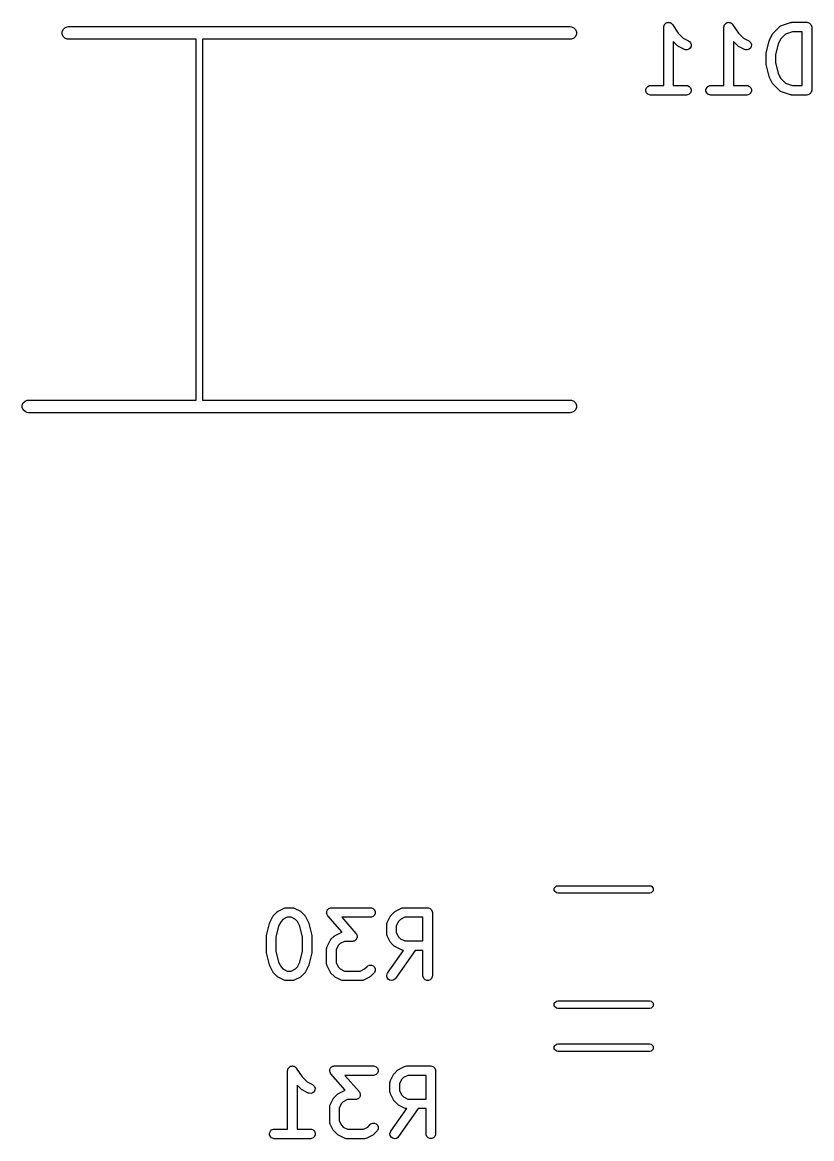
# Model space of a CAD drawing. Header units: inches. Extents: x 1.47 to 5.17, y -6.85 to -1.2.
# Drawn here: x 4.677 to 5.169, y -4.981 to -4.287 of the extents above; entities that cross this region are included whole.
import ezdxf

# ---------------------------------------------------------------- set-up
doc = ezdxf.new("R2010")
doc.units = ezdxf.units.IN
doc.header["$MEASUREMENT"] = 0
doc.layers.add('B.Silkscreen', color=31, linetype='CONTINUOUS', true_color=0xe8b2a7)

msp = doc.modelspace()

# ---------------------------------------------------------------- linework, layer by layer
at = {"layer": 'B.Silkscreen', "linetype": 'CONTINUOUS'}
for p, q in [((5.07759, -4.28747), (5.07783, -4.28731)), ((5.07783, -4.28731), (5.07804, -4.2871)), ((5.07804, -4.2871), (5.07831, -4.28699)), ((5.07831, -4.28699), (5.07855, -4.28683)), ((5.07855, -4.28683), (5.07883, -4.28677)), ((5.07883, -4.28677), (5.0791, -4.28666)), ((5.0791, -4.28666), (5.07939, -4.28666)), ((5.07939, -4.28666), (5.07968, -4.28661)), ((5.07968, -4.28661), (5.07996, -4.28666)), ((5.07996, -4.28666), (5.08025, -4.28666)), ((5.08025, -4.28666), (5.08052, -4.28678)), ((5.08052, -4.28678), (5.08081, -4.28683)), ((5.08081, -4.28683), (5.08105, -4.28699)), ((5.08105, -4.28699), (5.08132, -4.2871)), ((5.08132, -4.2871), (5.08152, -4.28731)), ((5.08152, -4.28731), (5.08177, -4.28747)), ((5.11509, -4.28747), (5.11533, -4.28731)), ((5.11533, -4.28731), (5.11553, -4.2871)), ((5.11553, -4.2871), (5.1158, -4.28699)), ((5.1158, -4.28699), (5.11605, -4.28683)), ((5.11605, -4.28683), (5.11633, -4.28677)), ((5.11633, -4.28677), (5.1166, -4.28666)), ((5.1166, -4.28666), (5.11689, -4.28666)), ((5.11689, -4.28666), (5.11718, -4.28661)), ((5.11718, -4.28661), (5.11746, -4.28666)), ((5.11746, -4.28666), (5.11775, -4.28666)), ((5.11775, -4.28666), (5.11802, -4.28678)), ((5.11802, -4.28678), (5.11831, -4.28683)), ((5.11831, -4.28683), (5.11855, -4.28699)), ((5.11855, -4.28699), (5.11881, -4.2871)), ((5.11881, -4.2871), (5.11902, -4.28731)), ((5.11902, -4.28731), (5.11926, -4.28747)), ((5.14998, -4.28863), (5.15561, -4.28676)), ((5.15561, -4.28676), (5.15589, -4.28669)), ((5.15589, -4.28669), (5.15597, -4.28666)), ((5.15597, -4.28666), (5.15607, -4.28665)), ((5.15607, -4.28665), (5.15617, -4.28663)), ((5.15617, -4.28663), (5.15625, -4.28664)), ((5.15625, -4.28664), (5.15654, -4.28661)), ((5.15654, -4.28661), (5.16592, -4.28661)), ((5.16592, -4.28661), (5.16649, -4.28666)), ((5.16649, -4.28666), (5.16756, -4.2871)), ((5.16756, -4.2871), (5.16837, -4.28792)), ((4.70204, -4.29246), (4.70263, -4.29104)), ((4.70204, -4.294), (4.70204, -4.29246)), ((4.70263, -4.29542), (4.70204, -4.294)), ((4.70263, -4.29104), (4.70372, -4.28995)), ((4.70372, -4.28995), (4.70514, -4.28937)), ((4.70514, -4.28937), (4.70591, -4.28929)), ((4.70591, -4.28929), (5.0185, -4.28929)), ((5.0185, -4.28929), (5.01927, -4.28937)), ((5.01927, -4.28937), (5.02069, -4.28995)), ((5.02069, -4.28995), (5.02178, -4.29104)), ((5.02178, -4.29104), (5.02237, -4.29246)), ((5.02237, -4.294), (5.02178, -4.29542)), ((5.02237, -4.29246), (5.02237, -4.294)), ((5.07672, -4.28956), (5.07673, -4.28955)), ((5.07672, -4.32598), (5.07672, -4.28956)), ((5.07672, -4.28956), (5.07672, -4.28956)), ((5.07672, -4.28956), (5.07672, -4.28956)), ((5.07673, -4.28955), (5.07678, -4.28898)), ((5.07678, -4.28898), (5.07689, -4.28871)), ((5.07689, -4.28871), (5.07695, -4.28843)), ((5.07695, -4.28843), (5.07711, -4.28819)), ((5.07711, -4.28819), (5.07722, -4.28792)), ((5.07722, -4.28792), (5.07743, -4.28771)), ((5.07743, -4.28771), (5.07759, -4.28747)), ((5.08177, -4.28747), (5.08213, -4.28792)), ((5.08213, -4.28792), (5.08213, -4.28792)), ((5.08213, -4.28792), (5.08213, -4.28792)), ((5.08213, -4.28792), (5.08213, -4.28792)), ((5.08213, -4.28792), (5.08572, -4.2933)), ((5.08572, -4.2933), (5.08893, -4.29651)), ((5.11422, -4.28955), (5.11428, -4.28898)), ((5.11422, -4.28956), (5.11422, -4.28955)), ((5.11422, -4.32598), (5.11422, -4.28956)), ((5.11422, -4.28956), (5.11422, -4.28956)), ((5.11422, -4.28956), (5.11422, -4.28956)), ((5.11428, -4.28898), (5.11439, -4.28871)), ((5.11439, -4.28871), (5.11445, -4.28843)), ((5.11445, -4.28843), (5.11461, -4.28819)), ((5.11461, -4.28819), (5.11472, -4.28792)), ((5.11472, -4.28792), (5.11492, -4.28771)), ((5.11492, -4.28771), (5.11509, -4.28747)), ((5.11926, -4.28747), (5.11963, -4.28792)), ((5.11963, -4.28792), (5.11963, -4.28792)), ((5.11963, -4.28792), (5.11963, -4.28792)), ((5.11963, -4.28792), (5.11963, -4.28792)), ((5.11963, -4.28792), (5.12322, -4.2933)), ((5.12322, -4.2933), (5.12642, -4.29651)), ((5.14265, -4.29761), (5.14453, -4.29386)), ((5.14453, -4.29386), (5.14468, -4.29362)), ((5.14468, -4.29362), (5.14471, -4.29354)), ((5.14471, -4.29354), (5.14478, -4.29346)), ((5.14478, -4.29346), (5.14484, -4.29337)), ((5.14484, -4.29337), (5.1449, -4.29332)), ((5.1449, -4.29332), (5.14508, -4.2931)), ((5.14508, -4.2931), (5.14883, -4.28935)), ((5.14883, -4.28935), (5.14928, -4.28898)), ((5.14928, -4.28898), (5.14938, -4.28894)), ((5.14938, -4.28894), (5.14946, -4.28887)), ((5.14946, -4.28887), (5.14998, -4.28863)), ((5.15251, -4.29402), (5.1496, -4.29693)), ((5.15702, -4.29251), (5.15251, -4.29402)), ((5.16296, -4.29251), (5.15702, -4.29251)), ((5.16296, -4.32598), (5.16296, -4.29251)), ((5.16837, -4.28792), (5.16881, -4.28898)), ((5.16881, -4.28898), (5.16887, -4.28956)), ((5.16887, -4.28956), (5.16887, -4.32893)), ((4.70372, -4.2965), (4.70263, -4.29542)), ((4.70514, -4.29709), (4.70372, -4.2965)), ((4.70591, -4.29717), (4.70514, -4.29709)), ((4.78543, -4.29717), (4.70591, -4.29717)), ((4.78543, -4.52173), (4.78543, -4.29717)), ((5.0185, -4.29717), (4.78937, -4.29717)), ((4.78937, -4.29717), (4.78937, -4.52173)), ((5.01927, -4.29709), (5.0185, -4.29717)), ((5.02069, -4.2965), (5.01927, -4.29709)), ((5.02178, -4.29542), (5.02069, -4.2965)), ((5.08509, -4.30102), (5.08263, -4.29856)), ((5.08263, -4.29856), (5.08263, -4.32598)), ((5.08532, -4.30121), (5.08509, -4.30102)), ((5.08537, -4.30127), (5.08532, -4.30121)), ((5.08545, -4.30132), (5.08537, -4.30127)), ((5.08893, -4.29651), (5.09225, -4.29817)), ((5.09225, -4.29817), (5.09274, -4.29848)), ((5.09274, -4.29848), (5.09349, -4.29935)), ((5.09349, -4.29935), (5.09386, -4.30044)), ((5.09386, -4.30044), (5.09377, -4.30159)), ((5.12258, -4.30102), (5.12013, -4.29856)), ((5.12013, -4.29856), (5.12013, -4.32598)), ((5.12281, -4.30121), (5.12258, -4.30102)), ((5.12286, -4.30127), (5.12281, -4.30121)), ((5.12295, -4.30132), (5.12286, -4.30127)), ((5.12642, -4.29651), (5.12974, -4.29817)), ((5.12974, -4.29817), (5.13023, -4.29848)), ((5.13023, -4.29848), (5.13099, -4.29935)), ((5.13099, -4.29935), (5.13135, -4.30044)), ((5.13135, -4.30044), (5.13127, -4.30159)), ((5.14055, -4.30572), (5.14243, -4.29822)), ((5.14243, -4.29822), (5.14244, -4.29817)), ((5.14244, -4.29817), (5.14245, -4.29815)), ((5.14245, -4.29815), (5.14254, -4.29791)), ((5.14254, -4.29791), (5.14262, -4.29767)), ((5.14262, -4.29767), (5.14264, -4.29766)), ((5.14264, -4.29766), (5.14265, -4.29761)), ((5.14808, -4.29996), (5.14637, -4.3068)), ((5.1496, -4.29693), (5.14808, -4.29996)), ((5.08554, -4.30139), (5.08545, -4.30132)), ((5.08561, -4.30142), (5.08554, -4.30139)), ((5.08586, -4.30157), (5.08561, -4.30142)), ((5.08961, -4.30345), (5.08586, -4.30157)), ((5.09015, -4.30366), (5.08961, -4.30345)), ((5.0913, -4.30374), (5.09015, -4.30366)), ((5.09239, -4.30337), (5.0913, -4.30374)), ((5.09326, -4.30262), (5.09239, -4.30337)), ((5.09377, -4.30159), (5.09326, -4.30262)), ((5.12303, -4.30139), (5.12295, -4.30132)), ((5.1231, -4.30142), (5.12303, -4.30139)), ((5.12335, -4.30157), (5.1231, -4.30142)), ((5.1271, -4.30345), (5.12335, -4.30157)), ((5.12764, -4.30366), (5.1271, -4.30345)), ((5.12879, -4.30374), (5.12764, -4.30366)), ((5.12988, -4.30337), (5.12879, -4.30374)), ((5.13075, -4.30262), (5.12988, -4.30337)), ((5.13127, -4.30159), (5.13075, -4.30262)), ((5.14047, -4.30629), (5.1405, -4.30607)), ((5.14048, -4.30633), (5.14047, -4.30629)), ((5.14047, -4.30643), (5.14048, -4.30633)), ((5.14047, -4.31206), (5.14047, -4.30643)), ((5.1405, -4.30607), (5.14052, -4.30586)), ((5.14052, -4.30586), (5.14054, -4.30582)), ((5.14054, -4.30582), (5.14055, -4.30572)), ((5.14637, -4.3068), (5.14637, -4.31169)), ((5.14048, -4.31216), (5.14047, -4.31206)), ((5.14047, -4.3122), (5.14048, -4.31216)), ((5.1405, -4.31242), (5.14047, -4.3122)), ((5.14052, -4.31263), (5.1405, -4.31242)), ((5.14054, -4.31267), (5.14052, -4.31263)), ((5.14055, -4.31277), (5.14054, -4.31267)), ((5.14243, -4.32027), (5.14055, -4.31277)), ((5.14637, -4.31169), (5.14808, -4.31853)), ((5.14244, -4.32031), (5.14243, -4.32027)), ((5.14245, -4.32034), (5.14244, -4.32031)), ((5.14254, -4.32058), (5.14245, -4.32034)), ((5.14262, -4.32082), (5.14254, -4.32058)), ((5.14264, -4.32083), (5.14262, -4.32082)), ((5.14265, -4.32088), (5.14264, -4.32083)), ((5.14453, -4.32463), (5.14265, -4.32088)), ((5.14808, -4.31853), (5.1496, -4.32156)), ((5.1496, -4.32156), (5.15251, -4.32447)), ((5.06553, -4.32835), (5.06597, -4.32729)), ((5.06553, -4.32951), (5.06553, -4.32835)), ((5.06597, -4.32729), (5.06679, -4.32647)), ((5.06679, -4.32647), (5.06785, -4.32603)), ((5.06785, -4.32603), (5.06843, -4.32598)), ((5.06843, -4.32598), (5.07672, -4.32598)), ((5.08263, -4.32598), (5.09093, -4.32598)), ((5.09093, -4.32598), (5.0915, -4.32603)), ((5.0915, -4.32603), (5.09257, -4.32647)), ((5.09257, -4.32647), (5.09338, -4.32729)), ((5.09338, -4.32729), (5.09382, -4.32835)), ((5.09382, -4.32835), (5.09382, -4.32951)), ((5.10303, -4.32835), (5.10347, -4.32729)), ((5.10303, -4.32951), (5.10303, -4.32835)), ((5.10347, -4.32729), (5.10428, -4.32647)), ((5.10428, -4.32647), (5.10535, -4.32603)), ((5.10535, -4.32603), (5.10592, -4.32598)), ((5.10592, -4.32598), (5.11422, -4.32598)), ((5.12013, -4.32598), (5.12842, -4.32598)), ((5.12842, -4.32598), (5.129, -4.32603)), ((5.129, -4.32603), (5.13006, -4.32647)), ((5.13006, -4.32647), (5.13088, -4.32729)), ((5.13088, -4.32729), (5.13132, -4.32835)), ((5.13132, -4.32835), (5.13132, -4.32951)), ((5.14468, -4.32487), (5.14453, -4.32463)), ((5.14471, -4.32495), (5.14468, -4.32487)), ((5.14478, -4.32503), (5.14471, -4.32495)), ((5.14484, -4.32512), (5.14478, -4.32503)), ((5.1449, -4.32517), (5.14484, -4.32512)), ((5.14508, -4.32539), (5.1449, -4.32517)), ((5.14883, -4.32914), (5.14508, -4.32539)), ((5.15251, -4.32447), (5.15702, -4.32598)), ((5.15702, -4.32598), (5.16296, -4.32598)), ((5.16887, -4.32893), (5.16881, -4.32951)), ((5.06597, -4.33057), (5.06553, -4.32951)), ((5.06679, -4.33139), (5.06597, -4.33057)), ((5.06785, -4.33183), (5.06679, -4.33139)), ((5.06843, -4.33188), (5.06785, -4.33183)), ((5.09093, -4.33188), (5.06843, -4.33188)), ((5.0915, -4.33183), (5.09093, -4.33188)), ((5.09257, -4.33139), (5.0915, -4.33183)), ((5.09338, -4.33057), (5.09257, -4.33139)), ((5.09382, -4.32951), (5.09338, -4.33057)), ((5.10347, -4.33057), (5.10303, -4.32951)), ((5.10428, -4.33139), (5.10347, -4.33057)), ((5.10535, -4.33183), (5.10428, -4.33139)), ((5.10592, -4.33188), (5.10535, -4.33183)), ((5.12842, -4.33188), (5.10592, -4.33188)), ((5.129, -4.33183), (5.12842, -4.33188)), ((5.13006, -4.33139), (5.129, -4.33183)), ((5.13088, -4.33057), (5.13006, -4.33139)), ((5.13132, -4.32951), (5.13088, -4.33057)), ((5.14928, -4.32951), (5.14883, -4.32914)), ((5.14938, -4.32955), (5.14928, -4.32951)), ((5.14946, -4.32962), (5.14938, -4.32955)), ((5.14998, -4.32986), (5.14946, -4.32962)), ((5.15561, -4.33173), (5.14998, -4.32986)), ((5.15589, -4.3318), (5.15561, -4.33173)), ((5.15597, -4.33183), (5.15589, -4.3318)), ((5.15607, -4.33184), (5.15597, -4.33183)), ((5.15617, -4.33186), (5.15607, -4.33184)), ((5.15625, -4.33185), (5.15617, -4.33186)), ((5.15654, -4.33188), (5.15625, -4.33185)), ((5.16592, -4.33188), (5.15654, -4.33188)), ((5.16649, -4.33183), (5.16592, -4.33188)), ((5.16756, -4.33139), (5.16649, -4.33183)), ((5.16837, -4.33057), (5.16756, -4.33139)), ((5.16881, -4.32951), (5.16837, -4.33057)), ((4.67724, -4.5249), (4.67783, -4.52348)), ((4.67783, -4.52348), (4.67892, -4.5224)), ((4.67892, -4.5224), (4.68033, -4.52181)), ((4.68033, -4.52181), (4.6811, -4.52173)), ((4.6811, -4.52173), (4.78543, -4.52173)), ((4.78937, -4.52173), (5.0185, -4.52173)), ((5.0185, -4.52173), (5.01927, -4.52181)), ((5.01927, -4.52181), (5.02069, -4.5224)), ((5.02069, -4.5224), (5.02178, -4.52348)), ((5.02178, -4.52348), (5.02237, -4.5249)), ((4.67724, -4.52644), (4.67724, -4.5249)), ((4.67783, -4.52786), (4.67724, -4.52644)), ((4.67892, -4.52894), (4.67783, -4.52786)), ((4.68033, -4.52953), (4.67892, -4.52894)), ((4.6811, -4.52961), (4.68033, -4.52953)), ((5.0185, -4.52961), (4.6811, -4.52961)), ((5.01927, -4.52953), (5.0185, -4.52961)), ((5.02069, -4.52894), (5.01927, -4.52953)), ((5.02178, -4.52786), (5.02069, -4.52894)), ((5.02237, -4.52644), (5.02178, -4.52786)), ((5.02237, -4.5249), (5.02237, -4.52644)), ((5.00856, -4.82547), (5.00984, -4.8242)), ((5.00856, -4.82728), (5.00856, -4.82547)), ((5.00984, -4.82856), (5.00856, -4.82728)), ((5.00984, -4.8242), (5.01075, -4.82402)), ((5.01075, -4.82874), (5.00984, -4.82856)), ((5.01075, -4.82402), (5.06799, -4.82402)), ((5.06799, -4.82874), (5.01075, -4.82874)), ((5.06799, -4.82402), (5.0689, -4.8242)), ((5.0689, -4.82856), (5.06799, -4.82874)), ((5.0689, -4.8242), (5.07018, -4.82547)), ((5.07018, -4.82728), (5.0689, -4.82856)), ((5.07018, -4.82547), (5.07018, -4.82728)), ((4.83144, -4.84692), (4.83332, -4.84317)), ((4.83332, -4.84317), (4.83347, -4.84292)), ((4.83347, -4.84292), (4.8335, -4.84285)), ((4.8335, -4.84285), (4.83357, -4.84277)), ((4.83357, -4.84277), (4.83363, -4.84268)), ((4.83363, -4.84268), (4.83368, -4.84263)), ((4.83368, -4.84263), (4.83387, -4.8424)), ((4.83387, -4.8424), (4.83574, -4.84053)), ((4.83574, -4.84053), (4.83597, -4.84034)), ((4.83597, -4.84034), (4.83602, -4.84028)), ((4.83602, -4.84028), (4.83611, -4.84023)), ((4.83611, -4.84023), (4.83619, -4.84016)), ((4.83619, -4.84016), (4.83626, -4.84013)), ((4.83626, -4.84013), (4.83651, -4.83997)), ((4.83651, -4.83997), (4.84026, -4.8381)), ((4.84026, -4.8381), (4.8408, -4.83789)), ((4.8408, -4.83789), (4.84091, -4.83789)), ((4.84091, -4.83789), (4.84101, -4.83784)), ((4.84101, -4.83784), (4.84158, -4.83779)), ((4.84158, -4.83779), (4.84533, -4.83779)), ((4.84533, -4.83779), (4.84591, -4.83784)), ((4.84591, -4.83784), (4.84601, -4.83789)), ((4.84601, -4.83789), (4.84611, -4.83789)), ((4.84611, -4.83789), (4.84665, -4.8381)), ((4.84665, -4.8381), (4.8504, -4.83997)), ((4.8504, -4.83997), (4.85065, -4.84013)), ((4.85065, -4.84013), (4.85072, -4.84016)), ((4.85072, -4.84016), (4.8508, -4.84023)), ((4.8508, -4.84023), (4.85089, -4.84028)), ((4.85089, -4.84028), (4.85094, -4.84034)), ((4.85094, -4.84034), (4.85117, -4.84053)), ((4.85117, -4.84053), (4.85304, -4.8424)), ((4.85304, -4.8424), (4.85323, -4.84263)), ((4.85323, -4.84263), (4.85329, -4.84268)), ((4.85329, -4.84268), (4.85334, -4.84277)), ((4.85334, -4.84277), (4.85341, -4.84285)), ((4.85341, -4.84285), (4.85344, -4.84292)), ((4.85344, -4.84292), (4.8536, -4.84317)), ((4.8536, -4.84317), (4.85547, -4.84692)), ((4.86678, -4.84112), (4.86681, -4.84064)), ((4.86681, -4.84122), (4.86678, -4.84112)), ((4.86681, -4.84016), (4.86685, -4.84007)), ((4.86681, -4.84064), (4.86681, -4.84016)), ((4.86681, -4.84132), (4.86681, -4.84122)), ((4.86699, -4.84176), (4.86681, -4.84132)), ((4.86685, -4.83997), (4.86707, -4.83954)), ((4.86685, -4.84007), (4.86685, -4.83997)), ((4.86714, -4.84221), (4.86699, -4.84176)), ((4.86707, -4.83954), (4.86725, -4.8391)), ((4.86723, -4.84233), (4.86714, -4.84221)), ((4.86725, -4.84238), (4.86723, -4.84233)), ((4.86725, -4.8391), (4.86732, -4.83903)), ((4.8673, -4.84244), (4.86725, -4.84238)), ((4.86748, -4.84269), (4.8673, -4.84244)), ((4.86732, -4.83903), (4.86736, -4.83894)), ((4.86736, -4.83894), (4.86772, -4.83862)), ((4.87641, -4.85289), (4.86748, -4.84269)), ((4.86772, -4.83862), (4.86806, -4.83829)), ((4.86806, -4.83829), (4.86816, -4.83825)), ((4.86816, -4.83825), (4.86823, -4.83818)), ((4.86823, -4.83818), (4.86868, -4.83803)), ((4.86868, -4.83803), (4.86913, -4.83784)), ((4.86913, -4.83784), (4.86927, -4.83783)), ((4.86927, -4.83783), (4.86932, -4.83781)), ((4.86932, -4.83781), (4.8694, -4.83782)), ((4.8694, -4.83782), (4.8697, -4.83779)), ((4.8697, -4.83779), (4.89408, -4.83779)), ((4.89408, -4.83779), (4.89465, -4.83784)), ((4.89465, -4.83784), (4.89572, -4.83829)), ((4.89572, -4.8432), (4.89465, -4.84364)), ((4.89572, -4.83829), (4.89653, -4.8391)), ((4.89653, -4.84238), (4.89572, -4.8432)), ((4.89653, -4.8391), (4.89697, -4.84016)), ((4.89697, -4.84132), (4.89653, -4.84238)), ((4.89697, -4.84016), (4.89697, -4.84132)), ((4.90456, -4.84692), (4.90643, -4.84317)), ((4.90643, -4.84317), (4.90659, -4.84292)), ((4.90659, -4.84292), (4.90662, -4.84285)), ((4.90662, -4.84285), (4.90669, -4.84277)), ((4.90669, -4.84277), (4.90674, -4.84268)), ((4.90674, -4.84268), (4.9068, -4.84263)), ((4.9068, -4.84263), (4.90699, -4.8424)), ((4.90699, -4.8424), (4.90886, -4.84053)), ((4.90886, -4.84053), (4.90909, -4.84034)), ((4.90909, -4.84034), (4.90914, -4.84028)), ((4.90914, -4.84028), (4.90923, -4.84023)), ((4.90923, -4.84023), (4.90931, -4.84016)), ((4.90931, -4.84016), (4.90938, -4.84013)), ((4.90938, -4.84013), (4.90963, -4.83997)), ((4.90963, -4.83997), (4.91338, -4.8381)), ((4.91338, -4.8381), (4.91392, -4.83789)), ((4.91392, -4.83789), (4.91402, -4.83789)), ((4.91402, -4.83789), (4.91412, -4.83784)), ((4.91412, -4.83784), (4.9147, -4.83779)), ((4.9147, -4.83779), (4.9297, -4.83779)), ((4.9297, -4.83779), (4.93027, -4.83784)), ((4.93027, -4.83784), (4.93134, -4.83829)), ((4.93134, -4.83829), (4.93215, -4.8391)), ((4.93215, -4.8391), (4.93259, -4.84016)), ((4.93259, -4.84016), (4.93265, -4.84074)), ((4.93265, -4.84074), (4.93265, -4.88011)), ((4.82934, -4.85502), (4.83122, -4.84752)), ((4.83122, -4.84752), (4.83123, -4.84748)), ((4.83123, -4.84748), (4.83124, -4.84746)), ((4.83124, -4.84746), (4.83133, -4.84722)), ((4.83133, -4.84722), (4.83141, -4.84698)), ((4.83141, -4.84698), (4.83143, -4.84696)), ((4.83143, -4.84696), (4.83144, -4.84692)), ((4.83687, -4.84927), (4.83516, -4.8561)), ((4.83838, -4.84624), (4.83687, -4.84927)), ((4.83958, -4.84504), (4.83838, -4.84624)), ((4.84228, -4.84369), (4.83958, -4.84504)), ((4.84463, -4.84369), (4.84228, -4.84369)), ((4.84733, -4.84504), (4.84463, -4.84369)), ((4.84853, -4.84624), (4.84733, -4.84504)), ((4.85004, -4.84927), (4.84853, -4.84624)), ((4.85175, -4.8561), (4.85004, -4.84927)), ((4.85547, -4.84692), (4.85549, -4.84696)), ((4.85549, -4.84696), (4.8555, -4.84698)), ((4.8555, -4.84698), (4.85559, -4.84722)), ((4.85559, -4.84722), (4.85568, -4.84746)), ((4.85568, -4.84746), (4.85568, -4.84748)), ((4.85568, -4.84748), (4.8557, -4.84752)), ((4.8557, -4.84752), (4.85757, -4.85502)), ((4.89408, -4.84369), (4.87621, -4.84369)), ((4.87621, -4.84369), (4.88505, -4.85379)), ((4.89465, -4.84364), (4.89408, -4.84369)), ((4.90425, -4.84824), (4.9043, -4.84766)), ((4.90425, -4.85386), (4.90425, -4.84824)), ((4.9043, -4.84766), (4.90434, -4.84757)), ((4.90434, -4.84757), (4.90435, -4.84746)), ((4.90435, -4.84746), (4.90456, -4.84692)), ((4.9115, -4.84624), (4.91015, -4.84894)), ((4.91015, -4.84894), (4.91015, -4.85317)), ((4.9127, -4.84504), (4.9115, -4.84624)), ((4.9154, -4.84369), (4.9127, -4.84504)), ((4.92674, -4.84369), (4.9154, -4.84369)), ((4.92674, -4.85841), (4.92674, -4.84369)), ((4.82926, -4.8556), (4.82929, -4.85538)), ((4.82927, -4.85564), (4.82926, -4.8556)), ((4.82926, -4.85574), (4.82927, -4.85564)), ((4.82926, -4.86511), (4.82926, -4.85574)), ((4.82929, -4.85538), (4.82931, -4.85516)), ((4.82931, -4.85516), (4.82933, -4.85512)), ((4.82933, -4.85512), (4.82934, -4.85502)), ((4.83516, -4.8561), (4.83516, -4.86475)), ((4.85175, -4.86475), (4.85175, -4.8561)), ((4.85757, -4.85502), (4.85759, -4.85512)), ((4.85759, -4.85512), (4.8576, -4.85516)), ((4.8576, -4.85516), (4.85762, -4.85538)), ((4.85762, -4.85538), (4.85765, -4.8556)), ((4.85765, -4.8556), (4.85765, -4.85564)), ((4.85765, -4.85564), (4.85766, -4.85574)), ((4.85766, -4.85574), (4.85766, -4.86511)), ((4.86949, -4.8574), (4.87137, -4.85553)), ((4.87137, -4.85553), (4.87159, -4.85534)), ((4.87159, -4.85534), (4.87164, -4.85528)), ((4.87164, -4.85528), (4.87173, -4.85523)), ((4.87173, -4.85523), (4.87181, -4.85516)), ((4.87181, -4.85516), (4.87188, -4.85513)), ((4.87188, -4.85513), (4.87213, -4.85497)), ((4.87213, -4.85497), (4.87588, -4.8531)), ((4.87588, -4.8531), (4.87641, -4.85289)), ((4.88505, -4.85379), (4.88523, -4.85404)), ((4.88523, -4.85404), (4.88528, -4.8541)), ((4.88528, -4.8541), (4.8853, -4.85415)), ((4.88547, -4.85694), (4.88528, -4.85738)), ((4.8853, -4.85415), (4.88539, -4.85427)), ((4.88539, -4.85427), (4.88554, -4.85472)), ((4.88568, -4.85651), (4.88547, -4.85694)), ((4.88554, -4.85472), (4.88572, -4.85516)), ((4.88569, -4.85641), (4.88568, -4.85651)), ((4.88572, -4.85632), (4.88569, -4.85641)), ((4.88572, -4.85516), (4.88572, -4.85526)), ((4.88572, -4.85526), (4.88576, -4.85536)), ((4.88576, -4.85536), (4.88572, -4.85584)), ((4.88572, -4.85584), (4.88572, -4.85632)), ((4.9043, -4.85444), (4.90425, -4.85386)), ((4.90434, -4.85454), (4.9043, -4.85444)), ((4.90435, -4.85464), (4.90434, -4.85454)), ((4.90456, -4.85518), (4.90435, -4.85464)), ((4.90643, -4.85893), (4.90456, -4.85518)), ((4.91015, -4.85317), (4.9115, -4.85586)), ((4.9115, -4.85586), (4.9127, -4.85706)), ((4.9127, -4.85706), (4.9154, -4.85841)), ((4.86675, -4.86324), (4.86681, -4.86266)), ((4.86675, -4.87261), (4.86675, -4.86324)), ((4.86681, -4.86266), (4.86685, -4.86256)), ((4.86685, -4.86256), (4.86686, -4.86246)), ((4.86686, -4.86246), (4.86706, -4.86192)), ((4.86706, -4.86192), (4.86894, -4.85817)), ((4.86894, -4.85817), (4.86909, -4.85792)), ((4.86909, -4.85792), (4.86912, -4.85785)), ((4.86912, -4.85785), (4.86919, -4.85777)), ((4.86919, -4.85777), (4.86925, -4.85768)), ((4.86925, -4.85768), (4.8693, -4.85763)), ((4.8693, -4.85763), (4.86949, -4.8574)), ((4.87401, -4.86124), (4.87266, -4.86394)), ((4.87266, -4.86394), (4.87266, -4.87191)), ((4.8752, -4.86004), (4.87401, -4.86124)), ((4.8779, -4.85869), (4.8752, -4.86004)), ((4.88283, -4.85869), (4.8779, -4.85869)), ((4.88313, -4.85866), (4.88283, -4.85869)), ((4.88321, -4.85867), (4.88313, -4.85866)), ((4.88326, -4.85865), (4.88321, -4.85867)), ((4.8834, -4.85864), (4.88326, -4.85865)), ((4.88385, -4.85845), (4.8834, -4.85864)), ((4.8843, -4.8583), (4.88385, -4.85845)), ((4.88438, -4.85823), (4.8843, -4.8583)), ((4.88447, -4.85819), (4.88438, -4.85823)), ((4.88481, -4.85786), (4.88447, -4.85819)), ((4.88517, -4.85754), (4.88481, -4.85786)), ((4.88521, -4.85745), (4.88517, -4.85754)), ((4.88528, -4.85738), (4.88521, -4.85745)), ((4.90659, -4.85918), (4.90643, -4.85893)), ((4.90662, -4.85925), (4.90659, -4.85918)), ((4.90669, -4.85934), (4.90662, -4.85925)), ((4.90674, -4.85942), (4.90669, -4.85934)), ((4.9068, -4.85948), (4.90674, -4.85942)), ((4.90699, -4.8597), (4.9068, -4.85948)), ((4.90886, -4.86158), (4.90699, -4.8597)), ((4.90909, -4.86176), (4.90886, -4.86158)), ((4.90914, -4.86182), (4.90909, -4.86176)), ((4.90923, -4.86188), (4.90914, -4.86182)), ((4.90931, -4.86194), (4.90923, -4.86188)), ((4.90938, -4.86197), (4.90931, -4.86194)), ((4.90963, -4.86213), (4.90938, -4.86197)), ((4.91338, -4.864), (4.90963, -4.86213)), ((4.91392, -4.86421), (4.91338, -4.864)), ((4.9154, -4.85841), (4.92674, -4.85841)), ((4.82927, -4.86521), (4.82926, -4.86511)), ((4.82926, -4.86526), (4.82927, -4.86521)), ((4.82929, -4.86547), (4.82926, -4.86526)), ((4.82931, -4.86569), (4.82929, -4.86547)), ((4.82933, -4.86573), (4.82931, -4.86569)), ((4.82934, -4.86583), (4.82933, -4.86573)), ((4.83122, -4.87333), (4.82934, -4.86583)), ((4.83516, -4.86475), (4.83687, -4.87158)), ((4.85004, -4.87158), (4.85175, -4.86475)), ((4.85757, -4.86583), (4.8557, -4.87333)), ((4.85759, -4.86573), (4.85757, -4.86583)), ((4.8576, -4.86569), (4.85759, -4.86573)), ((4.85762, -4.86547), (4.8576, -4.86569)), ((4.85765, -4.86526), (4.85762, -4.86547)), ((4.85766, -4.86511), (4.85765, -4.86521)), ((4.85765, -4.86521), (4.85765, -4.86526)), ((4.90478, -4.87842), (4.91465, -4.86431)), ((4.92186, -4.86432), (4.90962, -4.8818)), ((4.91402, -4.86422), (4.91392, -4.86421)), ((4.91412, -4.86426), (4.91402, -4.86422)), ((4.91465, -4.86431), (4.91412, -4.86426)), ((4.92674, -4.86432), (4.92186, -4.86432)), ((4.92674, -4.88011), (4.92674, -4.86432)), ((4.83123, -4.87337), (4.83122, -4.87333)), ((4.83124, -4.87339), (4.83123, -4.87337)), ((4.83133, -4.87363), (4.83124, -4.87339)), ((4.83141, -4.87387), (4.83133, -4.87363)), ((4.83143, -4.87389), (4.83141, -4.87387)), ((4.83144, -4.87393), (4.83143, -4.87389)), ((4.83332, -4.87768), (4.83144, -4.87393)), ((4.83347, -4.87793), (4.83332, -4.87768)), ((4.8335, -4.878), (4.83347, -4.87793)), ((4.83357, -4.87808), (4.8335, -4.878)), ((4.83687, -4.87158), (4.83838, -4.87461)), ((4.83838, -4.87461), (4.83958, -4.87581)), ((4.83958, -4.87581), (4.84228, -4.87716)), ((4.84228, -4.87716), (4.84463, -4.87716)), ((4.84463, -4.87716), (4.84733, -4.87581)), ((4.84733, -4.87581), (4.84853, -4.87461)), ((4.84853, -4.87461), (4.85004, -4.87158)), ((4.85341, -4.878), (4.85334, -4.87808)), ((4.85344, -4.87793), (4.85341, -4.878)), ((4.8536, -4.87768), (4.85344, -4.87793)), ((4.85547, -4.87393), (4.8536, -4.87768)), ((4.85549, -4.87389), (4.85547, -4.87393)), ((4.8555, -4.87387), (4.85549, -4.87389)), ((4.85559, -4.87363), (4.8555, -4.87387)), ((4.85568, -4.87339), (4.85559, -4.87363)), ((4.8557, -4.87333), (4.85568, -4.87337)), ((4.85568, -4.87337), (4.85568, -4.87339)), ((4.86681, -4.87319), (4.86675, -4.87261)), ((4.86685, -4.87329), (4.86681, -4.87319)), ((4.86686, -4.87339), (4.86685, -4.87329)), ((4.86706, -4.87393), (4.86686, -4.87339)), ((4.86894, -4.87768), (4.86706, -4.87393)), ((4.86909, -4.87793), (4.86894, -4.87768)), ((4.86912, -4.878), (4.86909, -4.87793)), ((4.86919, -4.87808), (4.86912, -4.878)), ((4.87266, -4.87191), (4.87401, -4.87461)), ((4.87401, -4.87461), (4.8752, -4.87581)), ((4.8752, -4.87581), (4.8779, -4.87716)), ((4.8779, -4.87716), (4.88775, -4.87716)), ((4.88775, -4.87716), (4.89045, -4.87581)), ((4.89045, -4.87581), (4.89199, -4.87427)), ((4.89199, -4.87427), (4.89244, -4.87391)), ((4.89244, -4.87391), (4.8935, -4.87347)), ((4.8935, -4.87347), (4.89465, -4.87347)), ((4.89465, -4.87347), (4.89572, -4.87391)), ((4.89572, -4.87391), (4.89653, -4.87472)), ((4.89653, -4.878), (4.89616, -4.87845)), ((4.89653, -4.87472), (4.89697, -4.87579)), ((4.89697, -4.87694), (4.89653, -4.878)), ((4.89697, -4.87579), (4.89697, -4.87694)), ((4.83363, -4.87817), (4.83357, -4.87808)), ((4.83368, -4.87822), (4.83363, -4.87817)), ((4.83387, -4.87845), (4.83368, -4.87822)), ((4.83574, -4.88032), (4.83387, -4.87845)), ((4.83597, -4.88051), (4.83574, -4.88032)), ((4.83602, -4.88057), (4.83597, -4.88051)), ((4.83611, -4.88062), (4.83602, -4.88057)), ((4.83619, -4.88069), (4.83611, -4.88062)), ((4.83626, -4.88072), (4.83619, -4.88069)), ((4.83651, -4.88088), (4.83626, -4.88072)), ((4.84026, -4.88275), (4.83651, -4.88088)), ((4.8408, -4.88296), (4.84026, -4.88275)), ((4.84091, -4.88297), (4.8408, -4.88296)), ((4.84101, -4.88301), (4.84091, -4.88297)), ((4.84158, -4.88306), (4.84101, -4.88301)), ((4.84533, -4.88306), (4.84158, -4.88306)), ((4.84591, -4.88301), (4.84533, -4.88306)), ((4.84601, -4.88297), (4.84591, -4.88301)), ((4.84611, -4.88296), (4.84601, -4.88297)), ((4.84665, -4.88275), (4.84611, -4.88296)), ((4.8504, -4.88088), (4.84665, -4.88275)), ((4.85065, -4.88072), (4.8504, -4.88088)), ((4.85072, -4.88069), (4.85065, -4.88072)), ((4.8508, -4.88062), (4.85072, -4.88069)), ((4.85089, -4.88057), (4.8508, -4.88062)), ((4.85094, -4.88051), (4.85089, -4.88057)), ((4.85117, -4.88032), (4.85094, -4.88051)), ((4.85304, -4.87845), (4.85117, -4.88032)), ((4.85323, -4.87822), (4.85304, -4.87845)), ((4.85329, -4.87817), (4.85323, -4.87822)), ((4.85334, -4.87808), (4.85329, -4.87817)), ((4.86925, -4.87817), (4.86919, -4.87808)), ((4.8693, -4.87822), (4.86925, -4.87817)), ((4.86949, -4.87845), (4.8693, -4.87822)), ((4.87137, -4.88032), (4.86949, -4.87845)), ((4.87159, -4.88051), (4.87137, -4.88032)), ((4.87164, -4.88057), (4.87159, -4.88051)), ((4.87173, -4.88062), (4.87164, -4.88057)), ((4.87181, -4.88069), (4.87173, -4.88062)), ((4.87188, -4.88072), (4.87181, -4.88069)), ((4.87213, -4.88088), (4.87188, -4.88072)), ((4.87588, -4.88275), (4.87213, -4.88088)), ((4.87642, -4.88296), (4.87588, -4.88275)), ((4.87653, -4.88297), (4.87642, -4.88296)), ((4.87663, -4.88301), (4.87653, -4.88297)), ((4.8772, -4.88306), (4.87663, -4.88301)), ((4.88845, -4.88306), (4.8772, -4.88306)), ((4.88903, -4.88301), (4.88845, -4.88306)), ((4.88913, -4.88297), (4.88903, -4.88301)), ((4.88923, -4.88296), (4.88913, -4.88297)), ((4.88977, -4.88275), (4.88923, -4.88296)), ((4.89352, -4.88088), (4.88977, -4.88275)), ((4.89377, -4.88072), (4.89352, -4.88088)), ((4.89384, -4.88069), (4.89377, -4.88072)), ((4.89392, -4.88062), (4.89384, -4.88069)), ((4.89401, -4.88057), (4.89392, -4.88062)), ((4.89406, -4.88051), (4.89401, -4.88057)), ((4.89429, -4.88032), (4.89406, -4.88051)), ((4.89616, -4.87845), (4.89429, -4.88032)), ((4.90425, -4.88005), (4.9045, -4.87892)), ((4.90445, -4.88118), (4.90425, -4.88005)), ((4.90507, -4.88215), (4.90445, -4.88118)), ((4.9045, -4.87892), (4.90478, -4.87842)), ((4.90601, -4.88281), (4.90507, -4.88215)), ((4.90714, -4.88306), (4.90601, -4.88281)), ((4.90827, -4.88286), (4.90714, -4.88306)), ((4.90924, -4.88224), (4.90827, -4.88286)), ((4.90962, -4.8818), (4.90924, -4.88224)), ((4.9268, -4.88069), (4.92674, -4.88011)), ((4.92724, -4.88175), (4.9268, -4.88069)), ((4.92806, -4.88257), (4.92724, -4.88175)), ((4.92912, -4.88301), (4.92806, -4.88257)), ((4.93027, -4.88301), (4.92912, -4.88301)), ((4.93134, -4.88257), (4.93027, -4.88301)), ((4.93215, -4.88175), (4.93134, -4.88257)), ((4.93259, -4.88069), (4.93215, -4.88175)), ((4.93265, -4.88011), (4.93259, -4.88069)), ((5.00856, -4.89713), (5.00984, -4.89585)), ((5.00856, -4.89894), (5.00856, -4.89713)), ((5.00984, -4.89585), (5.01075, -4.89567)), ((5.01075, -4.89567), (5.06799, -4.89567)), ((5.06799, -4.89567), (5.0689, -4.89585)), ((5.0689, -4.89585), (5.07018, -4.89713)), ((5.07018, -4.89713), (5.07018, -4.89894)), ((5.00984, -4.90021), (5.00856, -4.89894)), ((5.01075, -4.90039), (5.00984, -4.90021)), ((5.06799, -4.90039), (5.01075, -4.90039)), ((5.0689, -4.90021), (5.06799, -4.90039)), ((5.07018, -4.89894), (5.0689, -4.90021)), ((5.00856, -4.9239), (5.00984, -4.92262)), ((5.00856, -4.92571), (5.00856, -4.9239)), ((5.00984, -4.92699), (5.00856, -4.92571)), ((5.00984, -4.92262), (5.01075, -4.92244)), ((5.01075, -4.92244), (5.06799, -4.92244)), ((5.06799, -4.92244), (5.0689, -4.92262)), ((5.0689, -4.92262), (5.07018, -4.9239)), ((5.07018, -4.92571), (5.0689, -4.92699)), ((5.07018, -4.9239), (5.07018, -4.92571)), ((5.01075, -4.92717), (5.00984, -4.92699)), ((5.06799, -4.92717), (5.01075, -4.92717)), ((5.0689, -4.92699), (5.06799, -4.92717)), ((4.84247, -4.93916), (4.84253, -4.93859)), ((4.84247, -4.93917), (4.84247, -4.93916)), ((4.84247, -4.93916), (4.84247, -4.93916)), ((4.84247, -4.93916), (4.84247, -4.93916)), ((4.84247, -4.97558), (4.84247, -4.93917)), ((4.84253, -4.93859), (4.84264, -4.93832)), ((4.84264, -4.93832), (4.8427, -4.93803)), ((4.8427, -4.93803), (4.84286, -4.93779)), ((4.84286, -4.93779), (4.84297, -4.93753)), ((4.84297, -4.93753), (4.84318, -4.93732)), ((4.84318, -4.93732), (4.84334, -4.93708)), ((4.84334, -4.93708), (4.84358, -4.93692)), ((4.84358, -4.93692), (4.84379, -4.93671)), ((4.84379, -4.93671), (4.84406, -4.9366)), ((4.84406, -4.9366), (4.8443, -4.93644)), ((4.8443, -4.93644), (4.84458, -4.93638)), ((4.84458, -4.93638), (4.84485, -4.93627)), ((4.84485, -4.93627), (4.84514, -4.93627)), ((4.84514, -4.93627), (4.84543, -4.93621)), ((4.84543, -4.93621), (4.84571, -4.93627)), ((4.84571, -4.93627), (4.846, -4.93627)), ((4.846, -4.93627), (4.84627, -4.93638)), ((4.84627, -4.93638), (4.84656, -4.93644)), ((4.84656, -4.93644), (4.8468, -4.9366)), ((4.8468, -4.9366), (4.84707, -4.93671)), ((4.84707, -4.93671), (4.84727, -4.93692)), ((4.84727, -4.93692), (4.84752, -4.93708)), ((4.84752, -4.93708), (4.84788, -4.93752)), ((4.84788, -4.93752), (4.84788, -4.93753)), ((4.84788, -4.93753), (4.84788, -4.93753)), ((4.84788, -4.93753), (4.84788, -4.93753)), ((4.84788, -4.93753), (4.85147, -4.94291)), ((4.86874, -4.93955), (4.86878, -4.93907)), ((4.86878, -4.93964), (4.86874, -4.93955)), ((4.86878, -4.93859), (4.86881, -4.9385)), ((4.86878, -4.93907), (4.86878, -4.93859)), ((4.86878, -4.93974), (4.86878, -4.93964)), ((4.86896, -4.94019), (4.86878, -4.93974)), ((4.86881, -4.9385), (4.86882, -4.9384)), ((4.86882, -4.9384), (4.86903, -4.93797)), ((4.86911, -4.94064), (4.86896, -4.94019)), ((4.86903, -4.93797), (4.86922, -4.93753)), ((4.86922, -4.93753), (4.86929, -4.93746)), ((4.86929, -4.93746), (4.86933, -4.93737)), ((4.86933, -4.93737), (4.86969, -4.93705)), ((4.86969, -4.93705), (4.87003, -4.93671)), ((4.87003, -4.93671), (4.87012, -4.93667)), ((4.87012, -4.93667), (4.8702, -4.93661)), ((4.8702, -4.93661), (4.87065, -4.93645)), ((4.87065, -4.93645), (4.8711, -4.93627)), ((4.8711, -4.93627), (4.87124, -4.93626)), ((4.87124, -4.93626), (4.87129, -4.93624)), ((4.87129, -4.93624), (4.87137, -4.93624)), ((4.87137, -4.93624), (4.87167, -4.93621)), ((4.87167, -4.93621), (4.89604, -4.93621)), ((4.89604, -4.93621), (4.89662, -4.93627)), ((4.89662, -4.93627), (4.89768, -4.93671)), ((4.89768, -4.93671), (4.8985, -4.93753)), ((4.8985, -4.93753), (4.89894, -4.93859)), ((4.89894, -4.93974), (4.8985, -4.94081)), ((4.89894, -4.93859), (4.89894, -4.93974)), ((4.90895, -4.94083), (4.91083, -4.93895)), ((4.91083, -4.93895), (4.91106, -4.93877)), ((4.91106, -4.93877), (4.91111, -4.93871)), ((4.91111, -4.93871), (4.9112, -4.93865)), ((4.9112, -4.93865), (4.91128, -4.93859)), ((4.91128, -4.93859), (4.91135, -4.93856)), ((4.91135, -4.93856), (4.9116, -4.9384)), ((4.9116, -4.9384), (4.91535, -4.93653)), ((4.91535, -4.93653), (4.91589, -4.93632)), ((4.91589, -4.93632), (4.91599, -4.93631)), ((4.91599, -4.93631), (4.91609, -4.93627)), ((4.91609, -4.93627), (4.91667, -4.93621)), ((4.91667, -4.93621), (4.93166, -4.93621)), ((4.93166, -4.93621), (4.93224, -4.93627)), ((4.93224, -4.93627), (4.93331, -4.93671)), ((4.93331, -4.93671), (4.93412, -4.93753)), ((4.93412, -4.93753), (4.93456, -4.93859)), ((4.93456, -4.93859), (4.93462, -4.93917)), ((4.93462, -4.93917), (4.93462, -4.97854)), ((4.85147, -4.94291), (4.85467, -4.94611)), ((4.85467, -4.94611), (4.85799, -4.94777)), ((4.8692, -4.94075), (4.86911, -4.94064)), ((4.86922, -4.94081), (4.8692, -4.94075)), ((4.86927, -4.94086), (4.86922, -4.94081)), ((4.86945, -4.94111), (4.86927, -4.94086)), ((4.87838, -4.95132), (4.86945, -4.94111)), ((4.89604, -4.94212), (4.87818, -4.94212)), ((4.87818, -4.94212), (4.88702, -4.95222)), ((4.89662, -4.94206), (4.89604, -4.94212)), ((4.89768, -4.94162), (4.89662, -4.94206)), ((4.8985, -4.94081), (4.89768, -4.94162)), ((4.90621, -4.94667), (4.90627, -4.94609)), ((4.90621, -4.95229), (4.90621, -4.94667)), ((4.90627, -4.94609), (4.90631, -4.94599)), ((4.90631, -4.94599), (4.90632, -4.94589)), ((4.90632, -4.94589), (4.90653, -4.94534)), ((4.90653, -4.94534), (4.9084, -4.9416)), ((4.9084, -4.9416), (4.90856, -4.94135)), ((4.90856, -4.94135), (4.90859, -4.94128)), ((4.90859, -4.94128), (4.90865, -4.94119)), ((4.90865, -4.94119), (4.90871, -4.94111)), ((4.90871, -4.94111), (4.90877, -4.94105)), ((4.90877, -4.94105), (4.90895, -4.94083)), ((4.91347, -4.94466), (4.91212, -4.94736)), ((4.91212, -4.94736), (4.91212, -4.95159)), ((4.91467, -4.94347), (4.91347, -4.94466)), ((4.91736, -4.94212), (4.91467, -4.94347)), ((4.92871, -4.94212), (4.91736, -4.94212)), ((4.92871, -4.95684), (4.92871, -4.94212)), ((4.85084, -4.95063), (4.84838, -4.94817)), ((4.84838, -4.94817), (4.84838, -4.97558)), ((4.85106, -4.95081), (4.85084, -4.95063)), ((4.85111, -4.95087), (4.85106, -4.95081)), ((4.8512, -4.95093), (4.85111, -4.95087)), ((4.85128, -4.951), (4.8512, -4.95093)), ((4.85136, -4.95102), (4.85128, -4.951)), ((4.8516, -4.95118), (4.85136, -4.95102)), ((4.85535, -4.95306), (4.8516, -4.95118)), ((4.85589, -4.95326), (4.85535, -4.95306)), ((4.85704, -4.95334), (4.85589, -4.95326)), ((4.85814, -4.95298), (4.85704, -4.95334)), ((4.85799, -4.94777), (4.85848, -4.94808)), ((4.85901, -4.95223), (4.85814, -4.95298)), ((4.85848, -4.94808), (4.85924, -4.94895)), ((4.85952, -4.95119), (4.85901, -4.95223)), ((4.85924, -4.94895), (4.8596, -4.95005)), ((4.8596, -4.95005), (4.85952, -4.95119)), ((4.87146, -4.95583), (4.87333, -4.95395)), ((4.87333, -4.95395), (4.87356, -4.95377)), ((4.87356, -4.95377), (4.87361, -4.95371)), ((4.87361, -4.95371), (4.8737, -4.95365)), ((4.8737, -4.95365), (4.87378, -4.95358)), ((4.87378, -4.95358), (4.87385, -4.95355)), ((4.87385, -4.95355), (4.8741, -4.9534)), ((4.8741, -4.9534), (4.87785, -4.95152)), ((4.87785, -4.95152), (4.87838, -4.95132)), ((4.88702, -4.95222), (4.8872, -4.95247)), ((4.8872, -4.95247), (4.88725, -4.95252)), ((4.88725, -4.95252), (4.88727, -4.95258)), ((4.88727, -4.95258), (4.88735, -4.95269)), ((4.88735, -4.95269), (4.88751, -4.95314)), ((4.88751, -4.95314), (4.88769, -4.95359)), ((4.88769, -4.95359), (4.88769, -4.95369)), ((4.88769, -4.95369), (4.88772, -4.95378)), ((4.88772, -4.95378), (4.88769, -4.95426)), ((4.88769, -4.95426), (4.88769, -4.95474)), ((4.90627, -4.95287), (4.90621, -4.95229)), ((4.90631, -4.95296), (4.90627, -4.95287)), ((4.90632, -4.95307), (4.90631, -4.95296)), ((4.90653, -4.95361), (4.90632, -4.95307)), ((4.9084, -4.95736), (4.90653, -4.95361)), ((4.91212, -4.95159), (4.91347, -4.95429)), ((4.91347, -4.95429), (4.91467, -4.95549)), ((4.86872, -4.96166), (4.86878, -4.96109)), ((4.86878, -4.96109), (4.86882, -4.96099)), ((4.86882, -4.96088), (4.86903, -4.96034)), ((4.86882, -4.96099), (4.86882, -4.96088)), ((4.86903, -4.96034), (4.87091, -4.95659)), ((4.87091, -4.95659), (4.87106, -4.95635)), ((4.87106, -4.95635), (4.87109, -4.95627)), ((4.87109, -4.95627), (4.87116, -4.95619)), ((4.87116, -4.95619), (4.87121, -4.9561)), ((4.87121, -4.9561), (4.87127, -4.95605)), ((4.87127, -4.95605), (4.87146, -4.95583)), ((4.87597, -4.95966), (4.87463, -4.96236)), ((4.87717, -4.95847), (4.87597, -4.95966)), ((4.87987, -4.95712), (4.87717, -4.95847)), ((4.8848, -4.95712), (4.87987, -4.95712)), ((4.8851, -4.95709), (4.8848, -4.95712)), ((4.88518, -4.95709), (4.8851, -4.95709)), ((4.88523, -4.95707), (4.88518, -4.95709)), ((4.88537, -4.95706), (4.88523, -4.95707)), ((4.88581, -4.95688), (4.88537, -4.95706)), ((4.88627, -4.95672), (4.88581, -4.95688)), ((4.88634, -4.95666), (4.88627, -4.95672)), ((4.88644, -4.95662), (4.88634, -4.95666)), ((4.88678, -4.95628), (4.88644, -4.95662)), ((4.88714, -4.95596), (4.88678, -4.95628)), ((4.88718, -4.95587), (4.88714, -4.95596)), ((4.88725, -4.9558), (4.88718, -4.95587)), ((4.88743, -4.95536), (4.88725, -4.9558)), ((4.88765, -4.95493), (4.88743, -4.95536)), ((4.88769, -4.95474), (4.88765, -4.95483)), ((4.88765, -4.95483), (4.88765, -4.95493)), ((4.90856, -4.95761), (4.9084, -4.95736)), ((4.90859, -4.95768), (4.90856, -4.95761)), ((4.90865, -4.95776), (4.90859, -4.95768)), ((4.90871, -4.95785), (4.90865, -4.95776)), ((4.90877, -4.9579), (4.90871, -4.95785)), ((4.90895, -4.95813), (4.90877, -4.9579)), ((4.91083, -4.96), (4.90895, -4.95813)), ((4.91106, -4.96019), (4.91083, -4.96)), ((4.91111, -4.96025), (4.91106, -4.96019)), ((4.9112, -4.9603), (4.91111, -4.96025)), ((4.91128, -4.96037), (4.9112, -4.9603)), ((4.91135, -4.9604), (4.91128, -4.96037)), ((4.9116, -4.96055), (4.91135, -4.9604)), ((4.91535, -4.96243), (4.9116, -4.96055)), ((4.91467, -4.95549), (4.91736, -4.95684)), ((4.91736, -4.95684), (4.92871, -4.95684)), ((4.86872, -4.97104), (4.86872, -4.96166)), ((4.87463, -4.96236), (4.87463, -4.97034)), ((4.90675, -4.97684), (4.91662, -4.96274)), ((4.92383, -4.96274), (4.91159, -4.98023)), ((4.91589, -4.96264), (4.91535, -4.96243)), ((4.91599, -4.96264), (4.91589, -4.96264)), ((4.91609, -4.96268), (4.91599, -4.96264)), ((4.91662, -4.96274), (4.91609, -4.96268)), ((4.92871, -4.96274), (4.92383, -4.96274)), ((4.92871, -4.97854), (4.92871, -4.96274)), ((4.86878, -4.97161), (4.86872, -4.97104)), ((4.86882, -4.97171), (4.86878, -4.97161)), ((4.86882, -4.97182), (4.86882, -4.97171)), ((4.86903, -4.97236), (4.86882, -4.97182)), ((4.87091, -4.97611), (4.86903, -4.97236)), ((4.87463, -4.97034), (4.87597, -4.97304)), ((4.87597, -4.97304), (4.87717, -4.97423)), ((4.87717, -4.97423), (4.87987, -4.97558)), ((4.88972, -4.97558), (4.89242, -4.97423)), ((4.89242, -4.97423), (4.89396, -4.9727)), ((4.89396, -4.9727), (4.8944, -4.97233)), ((4.8944, -4.97233), (4.89547, -4.97189)), ((4.89547, -4.97189), (4.89662, -4.97189)), ((4.89662, -4.97189), (4.89768, -4.97233)), ((4.89768, -4.97233), (4.8985, -4.97315)), ((4.8985, -4.97315), (4.89894, -4.97421)), ((4.89894, -4.97421), (4.89894, -4.97536)), ((4.83128, -4.97796), (4.83172, -4.9769)), ((4.83128, -4.97911), (4.83128, -4.97796)), ((4.83172, -4.98018), (4.83128, -4.97911)), ((4.83172, -4.9769), (4.83254, -4.97608)), ((4.83254, -4.98099), (4.83172, -4.98018)), ((4.83254, -4.97608), (4.8336, -4.97564)), ((4.8336, -4.98143), (4.83254, -4.98099)), ((4.8336, -4.97564), (4.83418, -4.97558)), ((4.83418, -4.98149), (4.8336, -4.98143)), ((4.83418, -4.97558), (4.84247, -4.97558)), ((4.85667, -4.98149), (4.83418, -4.98149)), ((4.84838, -4.97558), (4.85667, -4.97558)), ((4.85667, -4.97558), (4.85725, -4.97564)), ((4.85725, -4.98143), (4.85667, -4.98149)), ((4.85725, -4.97564), (4.85831, -4.97608)), ((4.85831, -4.98099), (4.85725, -4.98143)), ((4.85831, -4.97608), (4.85913, -4.9769)), ((4.85913, -4.98018), (4.85831, -4.98099)), ((4.85913, -4.9769), (4.85957, -4.97796)), ((4.85957, -4.97911), (4.85913, -4.98018)), ((4.85957, -4.97796), (4.85957, -4.97911)), ((4.87106, -4.97635), (4.87091, -4.97611)), ((4.87109, -4.97643), (4.87106, -4.97635)), ((4.87116, -4.97651), (4.87109, -4.97643)), ((4.87121, -4.9766), (4.87116, -4.97651)), ((4.87127, -4.97665), (4.87121, -4.9766)), ((4.87146, -4.97687), (4.87127, -4.97665)), ((4.87333, -4.97875), (4.87146, -4.97687)), ((4.87356, -4.97894), (4.87333, -4.97875)), ((4.87361, -4.97899), (4.87356, -4.97894)), ((4.8737, -4.97905), (4.87361, -4.97899)), ((4.87378, -4.97912), (4.8737, -4.97905)), ((4.87385, -4.97915), (4.87378, -4.97912)), ((4.8741, -4.9793), (4.87385, -4.97915)), ((4.87785, -4.98118), (4.8741, -4.9793)), ((4.87839, -4.98138), (4.87785, -4.98118)), ((4.8785, -4.98139), (4.87839, -4.98138)), ((4.8786, -4.98143), (4.8785, -4.98139)), ((4.87917, -4.98149), (4.8786, -4.98143)), ((4.89042, -4.98149), (4.87917, -4.98149)), ((4.87987, -4.97558), (4.88972, -4.97558)), ((4.891, -4.98143), (4.89042, -4.98149)), ((4.89109, -4.98139), (4.891, -4.98143)), ((4.8912, -4.98138), (4.89109, -4.98139)), ((4.89174, -4.98118), (4.8912, -4.98138)), ((4.89549, -4.9793), (4.89174, -4.98118)), ((4.89574, -4.97915), (4.89549, -4.9793)), ((4.89581, -4.97912), (4.89574, -4.97915)), ((4.89589, -4.97905), (4.89581, -4.97912)), ((4.89598, -4.97899), (4.89589, -4.97905)), ((4.89603, -4.97894), (4.89598, -4.97899)), ((4.89626, -4.97875), (4.89603, -4.97894)), ((4.89813, -4.97687), (4.89626, -4.97875)), ((4.8985, -4.97643), (4.89813, -4.97687)), ((4.89894, -4.97536), (4.8985, -4.97643)), ((4.90622, -4.97847), (4.90646, -4.97735)), ((4.90642, -4.97961), (4.90622, -4.97847)), ((4.90703, -4.98058), (4.90642, -4.97961)), ((4.90646, -4.97735), (4.90675, -4.97684)), ((4.90798, -4.98124), (4.90703, -4.98058)), ((4.9091, -4.98149), (4.90798, -4.98124)), ((4.91024, -4.98129), (4.9091, -4.98149)), ((4.91121, -4.98067), (4.91024, -4.98129)), ((4.91159, -4.98023), (4.91121, -4.98067)), ((4.92877, -4.97911), (4.92871, -4.97854)), ((4.92921, -4.98018), (4.92877, -4.97911)), ((4.93002, -4.98099), (4.92921, -4.98018)), ((4.93109, -4.98143), (4.93002, -4.98099)), ((4.93224, -4.98143), (4.93109, -4.98143)), ((4.93331, -4.98099), (4.93224, -4.98143)), ((4.93412, -4.98018), (4.93331, -4.98099)), ((4.93456, -4.97911), (4.93412, -4.98018)), ((4.93462, -4.97854), (4.93456, -4.97911))]:
    msp.add_line(p, q, dxfattribs=at)

doc.saveas('drawing.dxf')
